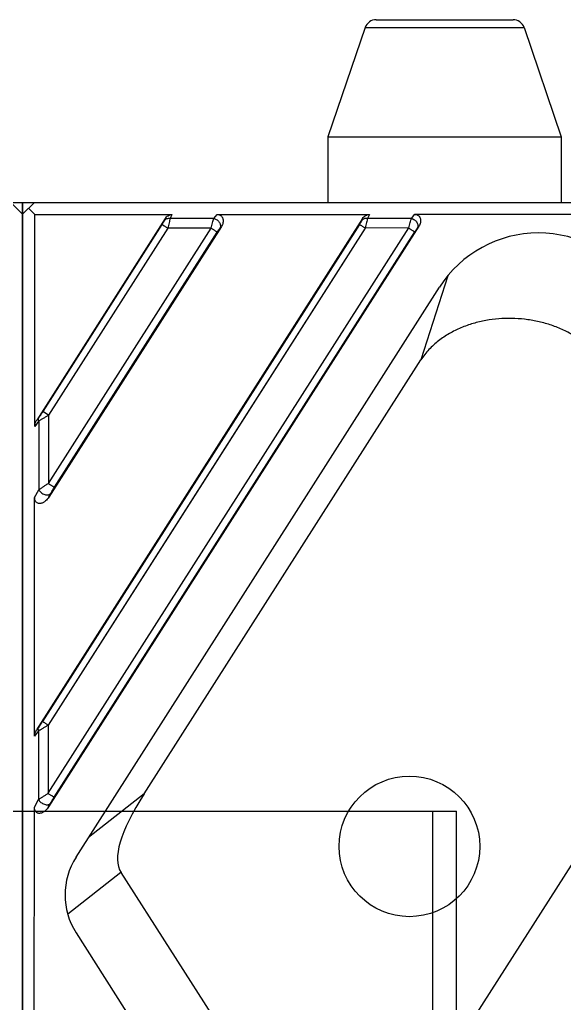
# Model space of a CAD drawing. Header units: millimetres. Extents: x 3299 to 14264, y 1863 to 5555.
# Drawn here: x 10173.75 to 10196.98, y 4767.1 to 4809.1 of the extents above; entities that cross this region are included whole.
import ezdxf

# ---------------------------------------------------------------- set-up
doc = ezdxf.new("R2010")
doc.units = ezdxf.units.MM
doc.layers.add('02___PRT_ALL_AXES', color=7, linetype='Continuous')

# ---------------------------------------------------------------- blocks, each defined once
blk = doc.blocks.new('ERTFHGJ')
at = {"color": 40, "linetype": 'Continuous', "true_color": 0xf8d731}
for p, q in [((8878.457, 3617.77), (8878.457, 3696.77)), ((8925.457, 3696.77), (8878.457, 3696.77)), ((8879.457, 3617.77), (8879.457, 3696.77))]:
    blk.add_line(p, q, dxfattribs=at)
blk = doc.blocks.new('ryfh')
at = {"xscale": -1}
blk.add_blockref('ERTFHGJ', (17197.083, 1754.444), dxfattribs=at)
blk = doc.blocks.new('1111')
at = {"color": 7, "linetype": 'Continuous'}
for p, q in [((16017.864, 7059.434), (16023.698, 7059.434)), ((16017.391, 7059.095), (16015.806, 7054.434)), ((16017.391, 7059.095), (16024.171, 7059.095)), ((16024.171, 7059.095), (16025.756, 7054.434)), ((16015.806, 7054.434), (16015.806, 7051.634)), ((16015.806, 7054.434), (16025.756, 7054.434)), ((16025.756, 7054.434), (16025.756, 7051.634)), ((16003.281, 7051.634), (16002.781, 7051.134)), ((16002.781, 6714.134), (16002.781, 7051.634)), ((16002.781, 7051.634), (16602.781, 7051.634)), ((16003.301, 7051.114), (16003.031, 7051.384)), ((16602.781, 7051.134), (16602.281, 7051.634)), ((16602.781, 7051.634), (16602.781, 6714.134)), ((16003.296, 7042.068), (16003.301, 7051.114)), ((16003.301, 7051.114), (16009.152, 7051.117)), ((16017.285, 7050.945), (16003.373, 7029.107)), ((16008.864, 7050.941), (16003.381, 7042.334)), ((16008.864, 7050.94), (16008.82, 7050.847)), ((16009.152, 7051.117), (16009.068, 7050.94)), ((16010.94, 7050.942), (16009.068, 7050.94)), ((16010.94, 7050.942), (16011.082, 7051.118)), ((16011.082, 7051.118), (16017.574, 7051.122)), ((16017.285, 7050.945), (16017.241, 7050.852)), ((16017.574, 7051.122), (16017.49, 7050.946)), ((16019.363, 7050.947), (16017.49, 7050.946)), ((16019.363, 7050.947), (16019.504, 7051.123)), ((16019.504, 7051.123), (16038.237, 7051.134)), ((16017.146, 7050.689), (16003.63, 7029.471)), ((16008.724, 7050.683), (16003.639, 7042.7)), ((16003.867, 7026.402), (16019.248, 7050.54)), ((16017.394, 7050.538), (16003.87, 7029.314)), ((16003.879, 7039.633), (16010.824, 7050.532)), ((16008.97, 7050.531), (16003.881, 7042.545)), ((16019.682, 7050.613), (16003.89, 7025.825)), ((16011.261, 7050.608), (16003.897, 7039.05)), ((16010.824, 7050.532), (16008.97, 7050.531)), ((16017.146, 7050.689), (16010.819, 7040.757)), ((16017.394, 7050.538), (16011.063, 7040.603)), ((16011.196, 7050.527), (16011.261, 7050.608)), ((16019.248, 7050.54), (16017.394, 7050.538)), ((16019.617, 7050.532), (16019.682, 7050.613)), ((16004.132, 7026.239), (16019.504, 7050.369)), ((16004.141, 7039.467), (16011.082, 7050.363)), ((16012.838, 7039.905), (16019.504, 7050.369)), ((16020.916, 7048.5), (16019.773, 7044.911)), ((16005.058, 7023.675), (16020.564, 7048.014)), ((16007.966, 7026.378), (16019.773, 7044.911)), ((16003.475, 7042.457), (16003.381, 7042.334)), ((16003.881, 7042.545), (16003.639, 7042.7)), ((16003.881, 7042.545), (16003.879, 7039.633)), ((16003.472, 7042.3), (16003.296, 7042.068)), ((16003.472, 7042.3), (16003.47, 7039.359)), ((16010.819, 7040.757), (16003.63, 7029.471)), ((16011.063, 7040.603), (16007.679, 7035.292)), ((16007.08, 7030.866), (16012.838, 7039.905)), ((16003.294, 7039.037), (16003.47, 7039.359)), ((16003.897, 7039.05), (16003.977, 7039.196)), ((16003.288, 7028.841), (16003.294, 7039.037)), ((16015.124, 7005.975), (16035.281, 7037.615)), ((16007.679, 7035.292), (16003.87, 7029.314)), ((16004.132, 7026.239), (16007.08, 7030.866)), ((16003.464, 7029.072), (16003.288, 7028.841)), ((16003.467, 7029.231), (16003.373, 7029.107)), ((16003.464, 7029.072), (16003.462, 7026.132)), ((16003.87, 7029.314), (16003.867, 7026.402)), ((16003.286, 7025.81), (16003.462, 7026.132)), ((16007.966, 7026.378), (16005.594, 7024.516)), ((16003.28, 7016.178), (16003.286, 7025.81)), ((16003.89, 7025.825), (16003.969, 7025.969)), ((16006.977, 7023.023), (16004.704, 7021.239)), ((16006.977, 7023.023), (16016.481, 7008.105)), ((16005.058, 7020.451), (16199.886, 6714.633))]:
    blk.add_line(p, q, dxfattribs=at)
for centre, radius, start, end in [((16017.864, 7058.934), 0.5, 90, 161.222), ((16023.698, 7058.934), 0.5, 18.778, 90), ((16024.781, 7045.328), 5, 32.5, 147.5), ((16007.589, 7022.063), 3, 147.5, 212.5)]:
    blk.add_arc(centre, radius, start, end, dxfattribs=at)
blk.add_ellipse((16031.062, 7041.823), major_axis=(-24.038, -18.866), ratio=0.163628, start_param=-0.435529, end_param=-0.016118, dxfattribs=at)
for points, knots in [([(16008.82, 7050.847), (16008.817, 7050.842), (16008.812, 7050.831), (16008.798, 7050.806), (16008.779, 7050.772), (16008.753, 7050.728), (16008.734, 7050.698), (16008.724, 7050.683)], [0, 0, 0, 0, 0.090792, 0.196402, 0.440946, 0.713948, 1, 1, 1, 1]), ([(16009.068, 7050.94), (16009.043, 7050.943), (16008.994, 7050.944), (16008.925, 7050.928), (16008.864, 7050.896), (16008.832, 7050.864), (16008.82, 7050.847)], [0, 0, 0, 0, 0.267803, 0.52366, 0.766828, 1, 1, 1, 1]), ([(16008.864, 7050.941), (16008.88, 7050.965), (16008.916, 7051.012), (16008.984, 7051.068), (16009.051, 7051.101), (16009.108, 7051.115), (16009.137, 7051.117), (16009.152, 7051.117)], [0, 0, 0, 0, 0.250018, 0.499957, 0.749729, 0.874908, 1, 1, 1, 1]), ([(16009.068, 7050.94), (16009.065, 7050.928), (16009.06, 7050.902), (16009.046, 7050.843), (16009.027, 7050.759), (16009, 7050.648), (16008.98, 7050.571), (16008.97, 7050.531)], [0, 0, 0, 0, 0.087937, 0.190279, 0.430891, 0.706306, 1, 1, 1, 1]), ([(16010.824, 7050.532), (16010.834, 7050.572), (16010.855, 7050.65), (16010.885, 7050.761), (16010.913, 7050.857), (16010.931, 7050.916), (16010.94, 7050.942)], [0, 0, 0, 0, 0.292515, 0.566992, 0.807732, 1, 1, 1, 1]), ([(16010.94, 7050.942), (16010.964, 7050.936), (16011.01, 7050.921), (16011.074, 7050.884), (16011.131, 7050.834), (16011.175, 7050.776), (16011.206, 7050.713), (16011.221, 7050.647), (16011.219, 7050.583), (16011.205, 7050.544), (16011.196, 7050.527)], [0, 0, 0, 0, 0.130076, 0.264149, 0.399136, 0.531754, 0.659165, 0.779542, 0.892603, 1, 1, 1, 1]), ([(16011.082, 7051.118), (16011.095, 7051.118), (16011.123, 7051.116), (16011.164, 7051.107), (16011.203, 7051.09), (16011.238, 7051.067), (16011.268, 7051.038), (16011.293, 7051.005), (16011.312, 7050.967), (16011.329, 7050.914), (16011.337, 7050.844), (16011.327, 7050.761), (16011.302, 7050.681), (16011.275, 7050.631), (16011.261, 7050.608)], [0, 0, 0, 0, 0.062545, 0.125106, 0.187631, 0.250153, 0.31267, 0.375187, 0.437707, 0.500234, 0.625066, 0.749996, 0.874981, 1, 1, 1, 1]), ([(16017.241, 7050.852), (16017.239, 7050.847), (16017.233, 7050.836), (16017.22, 7050.811), (16017.201, 7050.777), (16017.175, 7050.734), (16017.156, 7050.704), (16017.146, 7050.689)], [0, 0, 0, 0, 0.090451, 0.195793, 0.440085, 0.713279, 1, 1, 1, 1]), ([(16017.49, 7050.946), (16017.466, 7050.949), (16017.417, 7050.95), (16017.347, 7050.934), (16017.286, 7050.901), (16017.254, 7050.869), (16017.241, 7050.852)], [0, 0, 0, 0, 0.267479, 0.52324, 0.766535, 1, 1, 1, 1]), ([(16017.285, 7050.945), (16017.301, 7050.97), (16017.337, 7051.016), (16017.406, 7051.073), (16017.472, 7051.106), (16017.53, 7051.12), (16017.559, 7051.122), (16017.574, 7051.122)], [0, 0, 0, 0, 0.249994, 0.499923, 0.749705, 0.874894, 1, 1, 1, 1]), ([(16017.49, 7050.946), (16017.488, 7050.934), (16017.482, 7050.908), (16017.469, 7050.849), (16017.45, 7050.765), (16017.423, 7050.655), (16017.404, 7050.578), (16017.394, 7050.538)], [0, 0, 0, 0, 0.08759, 0.189663, 0.430022, 0.705625, 1, 1, 1, 1]), ([(16019.248, 7050.54), (16019.258, 7050.58), (16019.278, 7050.657), (16019.308, 7050.767), (16019.336, 7050.863), (16019.354, 7050.921), (16019.363, 7050.947)], [0, 0, 0, 0, 0.293222, 0.567906, 0.80839, 1, 1, 1, 1]), ([(16019.363, 7050.947), (16019.386, 7050.942), (16019.433, 7050.926), (16019.497, 7050.889), (16019.553, 7050.84), (16019.598, 7050.782), (16019.628, 7050.718), (16019.643, 7050.652), (16019.64, 7050.589), (16019.627, 7050.549), (16019.617, 7050.532)], [0, 0, 0, 0, 0.129992, 0.263906, 0.398713, 0.531189, 0.658549, 0.779004, 0.89228, 1, 1, 1, 1]), ([(16019.504, 7051.123), (16019.518, 7051.123), (16019.545, 7051.121), (16019.586, 7051.112), (16019.625, 7051.095), (16019.66, 7051.072), (16019.691, 7051.043), (16019.715, 7051.01), (16019.734, 7050.972), (16019.751, 7050.919), (16019.759, 7050.849), (16019.749, 7050.766), (16019.723, 7050.686), (16019.697, 7050.636), (16019.682, 7050.613)], [0, 0, 0, 0, 0.062557, 0.12513, 0.187667, 0.250198, 0.31272, 0.375241, 0.437759, 0.500284, 0.625104, 0.75002, 0.874991, 1, 1, 1, 1]), ([(16008.97, 7050.531), (16008.955, 7050.54), (16008.925, 7050.559), (16008.882, 7050.587), (16008.841, 7050.612), (16008.806, 7050.634), (16008.779, 7050.65), (16008.761, 7050.662), (16008.75, 7050.668), (16008.741, 7050.674), (16008.734, 7050.678), (16008.728, 7050.681), (16008.726, 7050.682), (16008.724, 7050.683)], [0, 0, 0, 0, 0.186519, 0.365829, 0.531982, 0.679588, 0.80379, 0.855815, 0.900529, 0.937571, 0.966646, 0.987507, 1, 1, 1, 1]), ([(16010.824, 7050.532), (16010.84, 7050.522), (16010.871, 7050.502), (16010.917, 7050.473), (16010.96, 7050.445), (16010.998, 7050.42), (16011.026, 7050.402), (16011.045, 7050.389), (16011.056, 7050.381), (16011.066, 7050.375), (16011.073, 7050.37), (16011.079, 7050.366), (16011.081, 7050.364), (16011.082, 7050.363)], [0, 0, 0, 0, 0.183508, 0.361631, 0.527909, 0.676444, 0.801895, 0.854528, 0.899777, 0.937243, 0.966598, 0.987573, 1, 1, 1, 1]), ([(16011.082, 7050.363), (16011.092, 7050.379), (16011.112, 7050.41), (16011.142, 7050.453), (16011.169, 7050.492), (16011.187, 7050.516), (16011.196, 7050.527)], [0, 0, 0, 0, 0.281657, 0.550994, 0.795514, 1, 1, 1, 1]), ([(16017.394, 7050.538), (16017.378, 7050.548), (16017.349, 7050.567), (16017.305, 7050.594), (16017.265, 7050.619), (16017.229, 7050.641), (16017.202, 7050.657), (16017.184, 7050.668), (16017.173, 7050.675), (16017.163, 7050.68), (16017.156, 7050.684), (16017.151, 7050.687), (16017.148, 7050.688), (16017.146, 7050.689)], [0, 0, 0, 0, 0.186382, 0.365608, 0.53172, 0.679319, 0.80354, 0.855582, 0.900319, 0.937389, 0.966501, 0.987415, 1, 1, 1, 1]), ([(16019.248, 7050.54), (16019.264, 7050.53), (16019.295, 7050.51), (16019.34, 7050.48), (16019.383, 7050.452), (16019.421, 7050.428), (16019.449, 7050.409), (16019.467, 7050.396), (16019.479, 7050.388), (16019.488, 7050.381), (16019.496, 7050.376), (16019.501, 7050.372), (16019.503, 7050.37), (16019.504, 7050.369)], [0, 0, 0, 0, 0.183536, 0.361638, 0.527865, 0.676339, 0.801737, 0.854353, 0.899595, 0.937067, 0.966446, 0.98747, 1, 1, 1, 1]), ([(16019.504, 7050.369), (16019.514, 7050.385), (16019.534, 7050.415), (16019.564, 7050.459), (16019.591, 7050.498), (16019.609, 7050.521), (16019.617, 7050.532)], [0, 0, 0, 0, 0.282302, 0.551822, 0.7961, 1, 1, 1, 1]), ([(16027.479, 7044.815), (16027.429, 7044.893), (16027.323, 7045.044), (16027.144, 7045.256), (16026.949, 7045.453), (16026.669, 7045.695), (16026.289, 7045.959), (16025.797, 7046.217), (16025.279, 7046.416), (16024.743, 7046.56), (16024.196, 7046.65), (16023.642, 7046.686), (16023.088, 7046.669), (16022.537, 7046.597), (16021.997, 7046.47), (16021.474, 7046.285), (16020.976, 7046.04), (16020.59, 7045.783), (16020.307, 7045.546), (16020.11, 7045.351), (16019.929, 7045.14), (16019.822, 7044.989), (16019.773, 7044.911)], [0, 0, 0, 0, 0.031255, 0.062515, 0.093772, 0.125031, 0.187515, 0.250006, 0.312503, 0.375002, 0.437503, 0.500005, 0.562506, 0.625007, 0.687505, 0.75, 0.812489, 0.874969, 0.906229, 0.937486, 0.968745, 1, 1, 1, 1]), ([(16003.472, 7042.3), (16003.467, 7042.314), (16003.46, 7042.341), (16003.456, 7042.383), (16003.46, 7042.422), (16003.469, 7042.446), (16003.475, 7042.457)], [0, 0, 0, 0, 0.273588, 0.529947, 0.7707, 1, 1, 1, 1]), ([(16003.881, 7042.545), (16003.843, 7042.521), (16003.786, 7042.485), (16003.71, 7042.439), (16003.656, 7042.406), (16003.604, 7042.375), (16003.556, 7042.347), (16003.513, 7042.322), (16003.485, 7042.307), (16003.472, 7042.3)], [0, 0, 0, 0, 0.285444, 0.424068, 0.557739, 0.684511, 0.802168, 0.908218, 1, 1, 1, 1]), ([(16003.639, 7042.7), (16003.625, 7042.678), (16003.597, 7042.634), (16003.555, 7042.571), (16003.52, 7042.52), (16003.494, 7042.483), (16003.481, 7042.465), (16003.475, 7042.457)], [0, 0, 0, 0, 0.266474, 0.528676, 0.7792, 0.895335, 1, 1, 1, 1]), ([(16003.296, 7042.068), (16003.296, 7042.115), (16003.309, 7042.185), (16003.345, 7042.272), (16003.368, 7042.314), (16003.381, 7042.334)], [0, 0, 0, 0, 0.499088, 0.749544, 1, 1, 1, 1]), ([(16003.47, 7039.359), (16003.483, 7039.369), (16003.51, 7039.388), (16003.553, 7039.419), (16003.6, 7039.451), (16003.652, 7039.486), (16003.706, 7039.522), (16003.782, 7039.571), (16003.84, 7039.608), (16003.879, 7039.633)], [0, 0, 0, 0, 0.095057, 0.202717, 0.320766, 0.447064, 0.579746, 0.717147, 1, 1, 1, 1]), ([(16003.879, 7039.633), (16003.91, 7039.613), (16003.956, 7039.583), (16004.015, 7039.546), (16004.054, 7039.522), (16004.086, 7039.501), (16004.112, 7039.485), (16004.129, 7039.474), (16004.138, 7039.469), (16004.141, 7039.467)], [0, 0, 0, 0, 0.361448, 0.527764, 0.676378, 0.801916, 0.899863, 0.966695, 1, 1, 1, 1]), ([(16003.977, 7039.196), (16003.989, 7039.217), (16004.014, 7039.261), (16004.054, 7039.328), (16004.096, 7039.397), (16004.126, 7039.444), (16004.141, 7039.467)], [0, 0, 0, 0, 0.228249, 0.477593, 0.736732, 1, 1, 1, 1]), ([(16003.897, 7039.05), (16003.877, 7039.019), (16003.834, 7038.959), (16003.77, 7038.894), (16003.712, 7038.848), (16003.666, 7038.819), (16003.616, 7038.794), (16003.564, 7038.777), (16003.509, 7038.77), (16003.454, 7038.775), (16003.402, 7038.795), (16003.359, 7038.831), (16003.327, 7038.876), (16003.307, 7038.928), (16003.296, 7038.982), (16003.294, 7039.019), (16003.294, 7039.037)], [0, 0, 0, 0, 0.125041, 0.250043, 0.312587, 0.375127, 0.43766, 0.500178, 0.562668, 0.625121, 0.687536, 0.749949, 0.812412, 0.874918, 0.93746, 1, 1, 1, 1]), ([(16003.47, 7039.359), (16003.482, 7039.337), (16003.512, 7039.294), (16003.571, 7039.239), (16003.642, 7039.193), (16003.72, 7039.16), (16003.786, 7039.144), (16003.838, 7039.141), (16003.873, 7039.144), (16003.905, 7039.15), (16003.934, 7039.161), (16003.958, 7039.176), (16003.972, 7039.189), (16003.977, 7039.196)], [0, 0, 0, 0, 0.123388, 0.259727, 0.402966, 0.545721, 0.680703, 0.743467, 0.802339, 0.857105, 0.907879, 0.955209, 1, 1, 1, 1]), ([(16003.63, 7029.471), (16003.616, 7029.449), (16003.588, 7029.406), (16003.546, 7029.343), (16003.512, 7029.293), (16003.486, 7029.256), (16003.473, 7029.239), (16003.467, 7029.231)], [0, 0, 0, 0, 0.267289, 0.529859, 0.780185, 0.895945, 1, 1, 1, 1]), ([(16003.87, 7029.314), (16003.855, 7029.323), (16003.825, 7029.342), (16003.782, 7029.37), (16003.743, 7029.396), (16003.708, 7029.418), (16003.682, 7029.435), (16003.664, 7029.447), (16003.654, 7029.454), (16003.645, 7029.46), (16003.638, 7029.465), (16003.633, 7029.468), (16003.631, 7029.47), (16003.63, 7029.471)], [0, 0, 0, 0, 0.186765, 0.366169, 0.532306, 0.679831, 0.803928, 0.855903, 0.900573, 0.937582, 0.966636, 0.987493, 1, 1, 1, 1]), ([(16003.288, 7028.841), (16003.288, 7028.888), (16003.301, 7028.959), (16003.337, 7029.046), (16003.36, 7029.087), (16003.373, 7029.107)], [0, 0, 0, 0, 0.499116, 0.749565, 1, 1, 1, 1]), ([(16003.464, 7029.072), (16003.459, 7029.086), (16003.451, 7029.114), (16003.448, 7029.156), (16003.452, 7029.195), (16003.461, 7029.219), (16003.467, 7029.231)], [0, 0, 0, 0, 0.272707, 0.528822, 0.769922, 1, 1, 1, 1]), ([(16003.87, 7029.314), (16003.832, 7029.29), (16003.775, 7029.254), (16003.699, 7029.208), (16003.645, 7029.176), (16003.594, 7029.146), (16003.547, 7029.118), (16003.504, 7029.094), (16003.476, 7029.079), (16003.464, 7029.072)], [0, 0, 0, 0, 0.286616, 0.425539, 0.559311, 0.685986, 0.803344, 0.908898, 1, 1, 1, 1]), ([(16003.462, 7026.132), (16003.474, 7026.141), (16003.501, 7026.16), (16003.543, 7026.19), (16003.59, 7026.222), (16003.641, 7026.256), (16003.695, 7026.291), (16003.77, 7026.34), (16003.828, 7026.377), (16003.867, 7026.402)], [0, 0, 0, 0, 0.094377, 0.20155, 0.319309, 0.445514, 0.578298, 0.715992, 1, 1, 1, 1]), ([(16003.462, 7026.132), (16003.473, 7026.11), (16003.503, 7026.066), (16003.562, 7026.011), (16003.633, 7025.964), (16003.71, 7025.931), (16003.789, 7025.914), (16003.852, 7025.913), (16003.897, 7025.923), (16003.926, 7025.934), (16003.95, 7025.949), (16003.964, 7025.962), (16003.969, 7025.969)], [0, 0, 0, 0, 0.123343, 0.259357, 0.40215, 0.5445, 0.679275, 0.800812, 0.855803, 0.906916, 0.95469, 1, 1, 1, 1]), ([(16003.867, 7026.402), (16003.883, 7026.392), (16003.915, 7026.371), (16003.961, 7026.342), (16004.004, 7026.315), (16004.043, 7026.291), (16004.072, 7026.273), (16004.092, 7026.261), (16004.104, 7026.254), (16004.114, 7026.248), (16004.122, 7026.244), (16004.127, 7026.241), (16004.131, 7026.239), (16004.132, 7026.239)], [0, 0, 0, 0, 0.183179, 0.361165, 0.527448, 0.676075, 0.801655, 0.854354, 0.899662, 0.937176, 0.966567, 0.987563, 1, 1, 1, 1]), ([(16003.969, 7025.969), (16003.981, 7025.99), (16004.006, 7026.034), (16004.045, 7026.1), (16004.088, 7026.169), (16004.117, 7026.215), (16004.132, 7026.239)], [0, 0, 0, 0, 0.22744, 0.476591, 0.736019, 1, 1, 1, 1]), ([(16003.89, 7025.825), (16003.871, 7025.794), (16003.827, 7025.734), (16003.763, 7025.669), (16003.705, 7025.623), (16003.659, 7025.593), (16003.609, 7025.569), (16003.557, 7025.552), (16003.502, 7025.544), (16003.447, 7025.549), (16003.395, 7025.569), (16003.351, 7025.604), (16003.319, 7025.65), (16003.299, 7025.701), (16003.288, 7025.755), (16003.286, 7025.792), (16003.286, 7025.81)], [0, 0, 0, 0, 0.125042, 0.250036, 0.312572, 0.375101, 0.437623, 0.500128, 0.562605, 0.625049, 0.687461, 0.749881, 0.812357, 0.87488, 0.937441, 1, 1, 1, 1])]:
    blk.add_open_spline(points, degree=3, knots=knots, dxfattribs=at)
at = {"layer": '02___PRT_ALL_AXES', "color": 7, "linetype": 'Continuous'}
blk.add_circle((16019.281, 7024.134), 3, dxfattribs=at)
blk = doc.blocks.new('*U162')
blk.add_blockref('1111', (-16308.281, -6888.884))
blk = doc.blocks.new('*U163')
at = {"color": 0, "linetype": 'ByBlock', "lineweight": -2, "transparency": 16777216}
for p in [(0, 1350), (600, 1350)]:
    blk.add_blockref('*U162', p, dxfattribs=at)

msp = doc.modelspace()

# ---------------------------------------------------------------- block references
for name, p in [('*U163', (9879.37292, 3288.5531)), ('ryfh', (1873.74628, -675.91128))]:
    msp.add_blockref(name, p)

doc.saveas('drawing.dxf')
